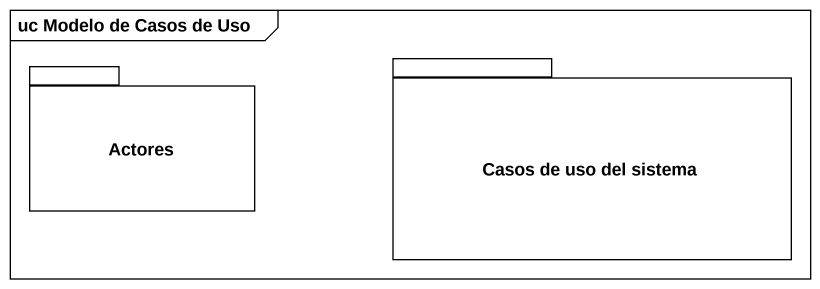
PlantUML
@startuml
mainframe uc Modelo de Casos de Uso
package Actores {
}
package "Casos de uso del sistema" as Casos_de_uso_del_sistema {
}
@enduml
